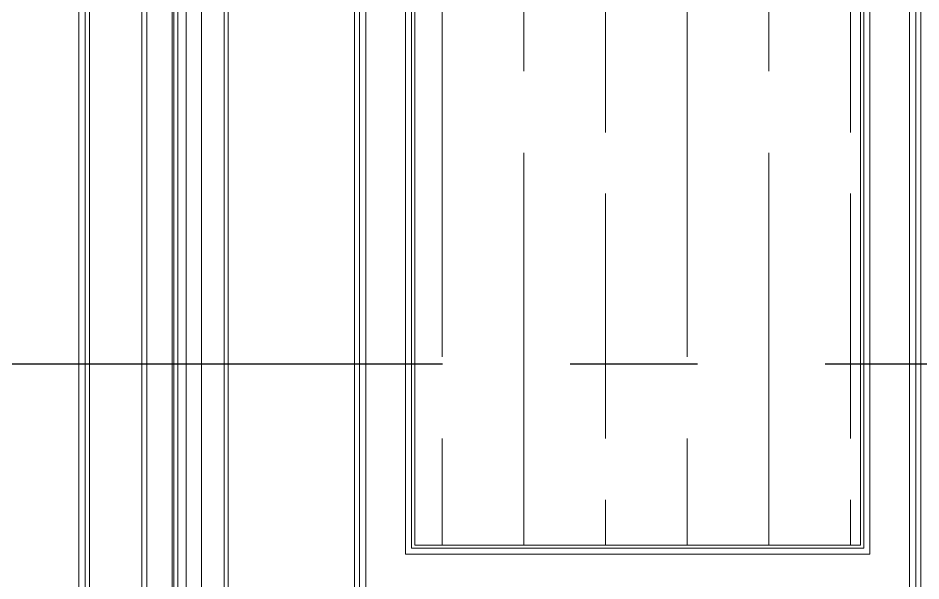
# Model space of a CAD drawing. Header units: inches. Extents: x -12478 to 399182, y -16583 to 525552.
# Drawn here: x 15957 to 16842, y 938 to 1490 of the extents above; entities that cross this region are included whole.
import ezdxf

# ---------------------------------------------------------------- set-up
doc = ezdxf.new("R2010")
doc.units = ezdxf.units.IN
doc.header["$LTSCALE"] = 1000
doc.header["$MEASUREMENT"] = 0
doc.linetypes.add('HIDDEN2', pattern=[0.1875, 0.125, -0.0625])
doc.linetypes.add('XREF-V2-GF_COLS$0$XREF-V-COLS-GF$0$CENTER2', pattern=[1.125, 0.75, -0.125, 0.125, -0.125])
for name, color, linetype in [('8', 8, 'Continuous'), ('Layer7', 8, 'Continuous'), ('WOOD', 23, 'Continuous')]:
    doc.layers.add(name, color=color, linetype=linetype)

# ---------------------------------------------------------------- blocks, each defined once
blk = doc.blocks.new('A$C296266e4')
at = {"layer": '8', "lineweight": 0}
h = blk.add_hatch(dxfattribs=at)
h.set_pattern_fill('GOST_WOOD', color=256, scale=40)
h.set_pattern_definition([(90, (386452.5, 119717.87), (-240, -1e-14), [400, -80]), (90, (386372.5, 119637.87), (-240, -1e-14), [240, -60, 120, -60]), (90, (386292.5, 119517.87), (-240, -1e-14), [400, -80])])
h.paths.add_polyline_path([(831, 971), (339, 971), (339, 1675), (831, 1675)])
at = {"layer": 'Layer7', "linetype": 'HIDDEN2', "lineweight": 0, "ltscale": 30, "elevation": 0}
blk.add_lwpolyline([(101.32, 0), (101.32, 2600), (1010, 2600), (1010, 0)], dxfattribs=at)
at = {"layer": 'WOOD', "lineweight": 0, "elevation": 0}
for points in [[(10, 200), (10, 2691.32), (941.32, 2691.32)], [(16.02, 200), (16.02, 2685.31), (941.32, 2685.31)], [(20.42, 200), (20.42, 2680.91), (941.32, 2680.91)], [(71.49, 200), (71.49, 2629.83), (941.32, 2629.83)], [(76.45, 200), (76.45, 2624.87), (941.32, 2624.87)], [(103.01, 200), (103.01, 2598.31), (941.32, 2598.31)], [(107, 200), (107, 2594.32), (941.32, 2594.32)], [(115, 200), (115, 2586.32), (941.32, 2586.32)], [(130, 200), (130, 2571.32), (941.32, 2571.32)], [(152.33, 0), (152.33, 2548.99), (941.32, 2548.99)], [(156.32, 0), (156.32, 2545), (941.32, 2545)]]:
    blk.add_lwpolyline(points, dxfattribs=at)
for points in [[(280, 198), (835, 198), (835, 2498), (280, 2498)], [(285, 203), (830, 203), (830, 2493), (285, 2493)], [(291, 209), (824, 209), (824, 2487), (291, 2487)], [(785, 962), (785, 1684), (330, 1684), (330, 962)], [(779.02, 967.98), (779.02, 1678.01), (335.99, 1678.01), (335.99, 967.98)], [(776, 971), (776, 1675), (339, 1675), (339, 971)]]:
    blk.add_lwpolyline(points, close=True, dxfattribs=at)

msp = doc.modelspace()

# ---------------------------------------------------------------- linework, layer by layer
at = {"layer": 'Defpoints', "linetype": 'XREF-V2-GF_COLS$0$XREF-V-COLS-GF$0$CENTER2'}
msp.add_line((997.93, 1151.21), (18391.34, 1151.21), dxfattribs=at)

# ---------------------------------------------------------------- block references
at = {"color": 8}
msp.add_blockref('A$C296266e4', (16006.65, 2.54, 0), dxfattribs=at)

doc.saveas('drawing.dxf')
